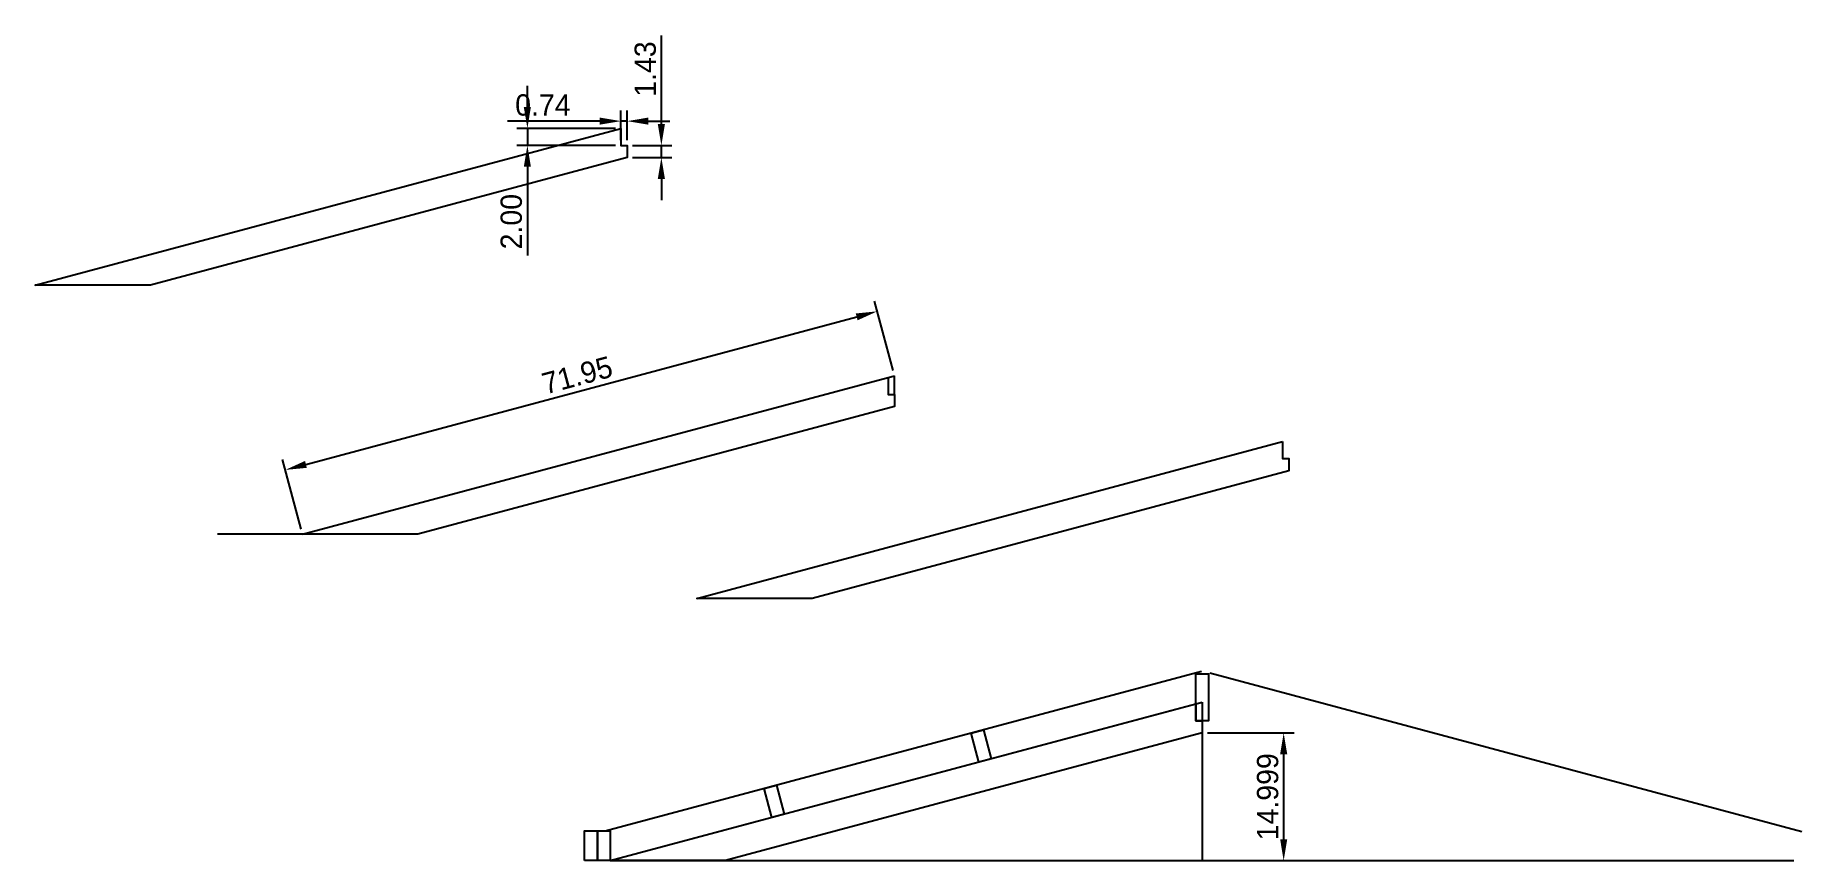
# Model space of a CAD drawing. Header units: inches. Extents: x -67 to 140, y 0 to 97.
import ezdxf

# ---------------------------------------------------------------- set-up
doc = ezdxf.new("R2010")
doc.units = ezdxf.units.IN
doc.header["$PDSIZE"] = -5
doc.dimstyles.new('ISO-25', dxfattribs={"dimtxt": 2.5, "dimasz": 2.5, "dimexe": 1.25, "dimexo": 0.625, "dimtad": 1, "dimzin": 0, "dimdsep": 46, "dimtxsty": 'Standard', "dimcen": 2.5, "dimadec": 0, "dimazin": 0, "dimtfac": 1, "dimtmove": 0, "dimatfit": 3, "dimfxl": 1, "dimtzin": 0, "dimarcsym": 0})

# ---------------------------------------------------------------- blocks, each defined once
blk = doc.blocks.new('*D1')
at = {"color": 0, "lineweight": -2}
for p, q in [((33.22, 57.52), (31.04, 65.69)), ((-35.72, 46.52), (28.95, 63.83)), ((-36.28, 38.91), (-38.46, 47.08))]:
    blk.add_line(p, q, dxfattribs=at)
at = {"color": 0}
for points in [[(29.05, 63.43), (28.84, 64.23), (31.36, 64.48)], [(-35.83, 46.92), (-35.62, 46.11), (-38.14, 45.87)]]:
    blk.add_solid(points, dxfattribs=at)
at = {"layer": 'Defpoints', "color": 0}
for p in [(31.36, 64.48), (33.39, 56.92), (-36.11, 38.31)]:
    blk.add_point(p, dxfattribs=at)
at = {"color": 0, "insert": (-3.87, 56.98), "char_height": 2.5, "attachment_point": 5, "rotation": 14.9895}
blk.add_mtext('71.95', dxfattribs=at)
blk = doc.blocks.new('*D3')
at = {"color": 0, "lineweight": -2}
for p, q in [((6.01, 86.46), (6.01, 96.88)), ((2.63, 83.96), (7.26, 83.96)), ((6.01, 82.53), (6.01, 83.96)), ((2.63, 82.53), (7.26, 82.53)), ((6.01, 80.03), (6.01, 77.53))]:
    blk.add_line(p, q, dxfattribs=at)
at = {"color": 0}
for points in [[(5.59, 86.46), (6.43, 86.46), (6.01, 83.96)], [(6.43, 80.03), (5.59, 80.03), (6.01, 82.53)]]:
    blk.add_solid(points, dxfattribs=at)
at = {"layer": 'Defpoints', "color": 0}
for p in [(2, 83.96), (6.01, 83.96), (2, 82.53)]:
    blk.add_point(p, dxfattribs=at)
at = {"color": 0, "insert": (4.13, 92.92), "char_height": 2.5, "attachment_point": 5, "rotation": 90}
blk.add_mtext('1.43', dxfattribs=at)
blk = doc.blocks.new('*D4')
at = {"color": 0, "lineweight": -2}
for p, q in [((1.26, 84.59), (1.26, 88.06)), ((2, 84.59), (2, 88.06)), ((-1.24, 86.81), (-12.07, 86.81)), ((2, 86.81), (1.26, 86.81)), ((4.5, 86.81), (7, 86.81))]:
    blk.add_line(p, q, dxfattribs=at)
at = {"color": 0}
for points in [[(-1.24, 86.39), (-1.24, 87.23), (1.26, 86.81)], [(4.5, 87.23), (4.5, 86.39), (2, 86.81)]]:
    blk.add_solid(points, dxfattribs=at)
at = {"layer": 'Defpoints', "color": 0}
for p in [(1.26, 86.81), (1.26, 83.96), (2, 83.96)]:
    blk.add_point(p, dxfattribs=at)
at = {"color": 0, "insert": (-7.9, 88.69), "char_height": 2.5, "attachment_point": 5}
blk.add_mtext('0.74', dxfattribs=at)
blk = doc.blocks.new('*D5')
at = {"color": 0, "lineweight": -2}
for p, q in [((-9.72, 88.46), (-9.72, 90.96)), ((0.64, 85.96), (-10.97, 85.96)), ((-9.72, 85.96), (-9.72, 83.96)), ((0.64, 83.96), (-10.97, 83.96)), ((-9.72, 81.46), (-9.72, 71.05))]:
    blk.add_line(p, q, dxfattribs=at)
at = {"color": 0}
for points in [[(-10.14, 88.46), (-9.31, 88.46), (-9.72, 85.96)], [(-9.31, 81.46), (-10.14, 81.46), (-9.72, 83.96)]]:
    blk.add_solid(points, dxfattribs=at)
at = {"layer": 'Defpoints', "color": 0}
for p in [(1.26, 85.96), (-9.72, 83.96), (1.26, 83.96)]:
    blk.add_point(p, dxfattribs=at)
at = {"color": 0, "insert": (-11.6, 75.01), "char_height": 2.5, "attachment_point": 5, "rotation": 90}
blk.add_mtext('2.00', dxfattribs=at)
blk = doc.blocks.new('*D6')
at = {"color": 0, "lineweight": -2}
for p, q in [((70.12, 15), (80.33, 15)), ((79.08, 12.5), (79.08, 2.5)), ((70.12, 0), (80.33, 0))]:
    blk.add_line(p, q, dxfattribs=at)
at = {"color": 0}
for points in [[(79.5, 12.5), (78.67, 12.5), (79.08, 15)], [(78.67, 2.5), (79.5, 2.5), (79.08, 0)]]:
    blk.add_solid(points, dxfattribs=at)
at = {"layer": 'Defpoints', "color": 0}
for p in [(69.5, 15), (69.5, 0), (79.08, 0)]:
    blk.add_point(p, dxfattribs=at)
at = {"color": 0, "insert": (77.21, 7.5), "char_height": 2.5, "attachment_point": 5, "rotation": 90}
blk.add_mtext('14.999', dxfattribs=at)

msp = doc.modelspace()

# ---------------------------------------------------------------- linework, layer by layer
for p, q in [((32.6482, 56.7308), (33.3858, 56.9152)), ((33.3858, 54.7338), (33.3858, 56.9152)), ((-36.1142, 38.3064), (-46.1114, 38.3064)), ((-0.5817, 3.5071), (69.4183, 22.2571)), ((139.9058, 3.3807), (70.4058, 22.0027)), ((0, 0), (69.5, 18.622)), ((69.5, 18.622), (69.5, 0)), ((0, 0), (139, 0))]:
    msp.add_line(p, q)
for points in [[(1.2646, 85.9606), (1.2646, 83.9636), (2.0022, 83.9636), (2.0022, 82.5348), (-53.9745, 67.5363), (-67.4978, 67.5363), (1.2646, 85.9606)], [(32.6482, 56.7308), (32.6482, 54.7338), (33.3858, 54.7338), (33.3858, 53.305), (-22.5909, 38.3064), (-36.1142, 38.3064), (32.6482, 56.7308)], [(78.9544, 49.1926), (78.9544, 47.1956), (79.692, 47.1956), (79.692, 45.7668), (23.7153, 30.7682), (10.192, 30.7682), (78.9544, 49.1926)], [(68.7624, 18.4244), (68.7624, 16.4273), (69.5, 16.4273), (69.5, 14.9985), (13.5233, 0), (0, 0), (68.7624, 18.4244)]]:
    msp.add_lwpolyline(points)
for points in [[(68.7624, 16.4273), (68.7624, 21.9273), (70.2624, 21.9273), (70.2624, 16.4273)], [(43.2957, 11.574), (42.3898, 14.9547), (43.8387, 15.3429), (44.7446, 11.9622)], [(18.9765, 5.0757), (18.0706, 8.4564), (19.5195, 8.8447), (20.4254, 5.4639)], [(-3, 0), (-3, 3.5), (-1.5, 3.5), (-1.5, 0)], [(-1.5, 0), (-1.5, 3.5), (0, 3.5), (0, 0)]]:
    msp.add_lwpolyline(points, close=True)

# ---------------------------------------------------------------- dimensions: what is measured, and where the dimension line sits
for base, p1, p2, picture, middle in [((6.0092, 83.9636), (2.0022, 82.5348), (2.0022, 83.9636), '*D3', (4.1342, 92.9219)), ((-9.7224, 83.9636), (1.2646, 85.9606), (1.2646, 83.9636), '*D5', (-11.5974, 75.0053))]:
    dim = msp.add_linear_dim(base=base, p1=p1, p2=p2, angle=90, dimstyle='ISO-25')
    dim.commit()
    dim.dimension.update_dxf_attribs({"geometry": picture, "text_midpoint": middle})
dim = msp.add_linear_dim(base=(1.2646, 86.8105), p1=(2.0022, 83.9636), p2=(1.2646, 83.9636), dimstyle='ISO-25')
dim.commit()
dim.dimension.update_dxf_attribs({"geometry": '*D4', "text_midpoint": (-7.9021, 88.6855)})
dim = msp.add_aligned_dim(p1=(-36.1142, 38.3064), p2=(33.3858, 56.9152), distance=7.8291, dimstyle='ISO-25')
dim.commit()
dim.dimension.update_dxf_attribs({"geometry": '*D1', "text_midpoint": (-3.8741, 56.9848)})
dim = msp.add_linear_dim(base=(79.08396, 0), p1=(69.5, 14.99854), p2=(69.5, 0), angle=90, dimstyle='ISO-25', override={"dimdec": 3, "dimdsep": 46, "dimlunit": 2})
dim.commit()
dim.dimension.update_dxf_attribs({"geometry": '*D6', "text_midpoint": (77.20896, 7.49927)})

doc.saveas('drawing.dxf')
